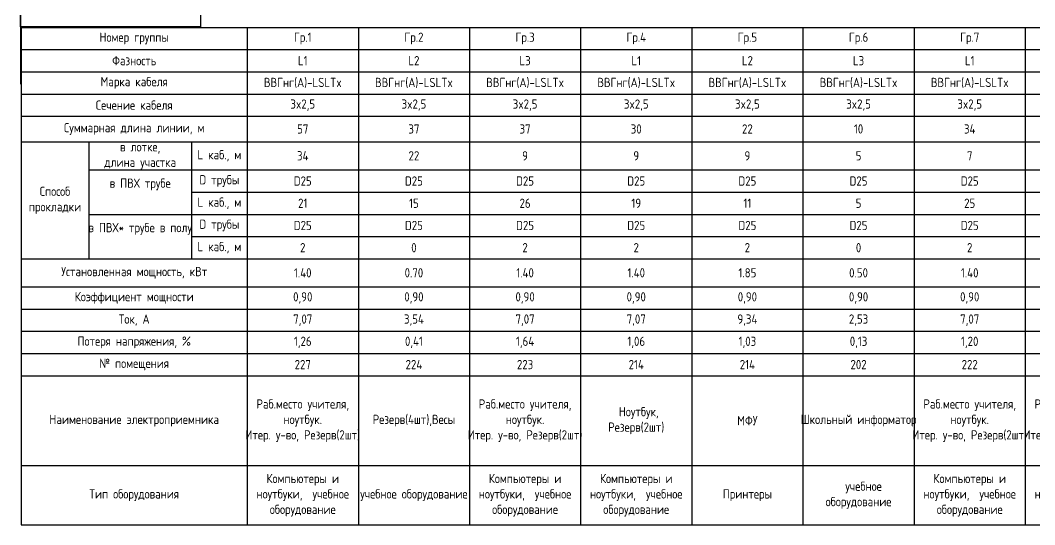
# Model space of a CAD drawing. Header units: millimetres. Extents: x -32 to 417638015, y -35 to 175284279.
# Drawn here: x 956932 to 984310, y 30872 to 44491 of the extents above; entities that cross this region are included whole.
import ezdxf

# ---------------------------------------------------------------- set-up
doc = ezdxf.new("R2010")
doc.units = ezdxf.units.MM
doc.layers.add('A-ANNO-NOTE', color=7, linetype='Continuous', lineweight=5)
doc.styles.add('Arial Narrow', font='GOST_Common.ttf', dxfattribs={"width": 0.9, "height": 2.5})
doc.styles.add('ISOCPEUR', font='isocpeur.ttf', dxfattribs={"width": 0.85, "height": 275})

# ---------------------------------------------------------------- blocks, each defined once
blk = doc.blocks.new('TSL_Пояснение для щита - TSL_Пояснение для щита-779833-ЩТ-1_1 _Р_ _')
blk.add_line((-75.05, 36.82), (-26.45, 36.82))
blk.add_line((-75.05, 36.82), (-26.45, 36.82))
blk.add_lwpolyline([(-75.05, 150), (-26.5, 150), (-26.5, 8.18), (-75.05, 8.18)], close=True)
at = {"layer": 'A-ANNO-NOTE', "lineweight": 30}
for p, q in [((-75, 130), (-26.41, 130)), ((-75, 100), (-26.41, 100)), ((-75, 70.67), (-26.41, 70.67))]:
    blk.add_line(p, q, dxfattribs=at)
at = {"insert": (-50.75, 16.14), "char_height": 2.5, "width": 48.595, "attachment_point": 5, "style": 'ISOCPEUR'}
blk.add_mtext('Условное обозначение', dxfattribs=at)
at = {"layer": 'A-ANNO-NOTE', "char_height": 2.5, "style": 'Arial Narrow'}
for s, insert, width, attachment_point in [('\\pxqc;Источник питания', (-50.7, 140), 48.5948, 5), ('\\fArial Narrow|b0|i0|c204|p34|; ', (-42.14, 141.21), 0.962, 1), ('\\pxqc;Аппарат на вводе \\P(выключатель автоматический или выключатель нагрузки): \\Pномер; тип; ток расцепителя или номинальный ток, А', (-51.01, 115), 49.2171, 5), ('\\fArial Narrow|b0|i0|c204|p34|; ', (-43.26, 124.54), 0.962, 1), ('\\fArial Narrow|b0|i0|c204|p34|; ', (-39.29, 124.54), 0.962, 1), ('\\fArial Narrow|b0|i0|c204|p34|; ', (-47.03, 120.38), 0.962, 1), ('\\fArial Narrow|b0|i0|c204|p34|; ', (-24.74, 120.38), 0.962, 1), ('\\fArial Narrow|b0|i0|c204|p34|; ', (-19.11, 120.38), 0.962, 1), ('\\fArial Narrow|b0|i0|c204|p34|; ', (-40.55, 116.21), 0.962, 1), ('\\fArial Narrow|b0|i0|c204|p34|; ', (-53.84, 112.04), 0.962, 1), ('\\fArial Narrow|b0|i0|c204|p34|; ', (-35.85, 112.04), 0.962, 1), ('\\fArial Narrow|b0|i0|c204|p34|; ', (-30.23, 112.04), 0.962, 1), ('\\fArial Narrow|b0|i0|c204|p34|; ', (-11.04, 112.04), 0.962, 1), ('\\pxqc;Аппарат на линии: \\P\\pq*;номер; тип; ток расцепителя,  А; фаза', (-51.01, 87.5), 49.2171, 5), ('\\fArial Narrow|b0|i0|c204|p34|; ', (-43.7, 92.88), 0.962, 1), ('\\fArial Narrow|b0|i0|c204|p34|; ', (-39.73, 92.88), 0.962, 1), ('\\fArial Narrow|b0|i0|c204|p34|; ', (-58.58, 88.71), 0.962, 1), ('\\fArial Narrow|b0|i0|c204|p34|; ', (-37.62, 88.71), 0.962, 1), ('\\fArial Narrow|b0|i0|c204|p34|; ', (-10.36, 88.71), 0.481, 1), ('\\fArial Narrow|b0|i0|c204|p34|; ', (-43.17, 72.88), 0.962, 1), ('\\fArial Narrow|b0|i0|c204|p34|; ', (-54.55, 68.71), 0.962, 1), ('\\fArial Narrow|b0|i0|c204|p34|; ', (-48.93, 68.71), 0.962, 1), ('\\fArial Narrow|b0|i0|c204|p34|; ', (-39.2, 68.71), 0.962, 1), ('Пускатель магнитный\\P(УЗО или другие аппараты):\\Pномер; тип; номинальный ток,  А', (-50.7, 57.23), 48.5948, 5), ('\\fArial Narrow|b0|i0|c204|p34|; ', (-29.55, 64.54), 0.962, 1), ('\\fArial Narrow|b0|i0|c204|p34|; ', (-40.12, 10.8), 0.962, 1), ('\\fArial Narrow|b0|i0|c204|p34|; ', (-40.32, 6.63), 0.962, 1), ('\\fArial Narrow|b0|i0|c204|p34|; ', (-38.21, -3.79), 0.962, 1), ('\\fArial Narrow|b0|i0|c204|p34|; ', (-35.76, -43.79), 0.962, 1)]:
    blk.add_mtext(s, dxfattribs=dict(at, insert=insert, width=width, attachment_point=attachment_point))
at = {"layer": 'A-ANNO-NOTE', "char_height": 2.5, "width": 0.962, "attachment_point": 1, "rotation": 90, "style": 'Arial Narrow'}
for insert in [(-31.63, 55.01), (-27.46, 42.11), (-59.96, 39.75), (-31.63, 29.87)]:
    blk.add_mtext('\\fArial Narrow|b0|i0|c204|p34|; ', dxfattribs=dict(at, insert=insert))
blk = doc.blocks.new('*T1225')
at = {"color": 0, "linetype": 'ByBlock', "lineweight": -2, "transparency": 16777216}
for p, q in [((0, 0), (38552, 0)), ((0, 0), (0, -13428)), ((6097, 0), (6097, -13428)), ((9097, 0), (9097, -13428)), ((12097, 0), (12097, -13428)), ((15097, 0), (15097, -13428)), ((18097, 0), (18097, -13428)), ((21097, 0), (21097, -13428)), ((24097, 0), (24097, -13428)), ((27097, 0), (27097, -13428)), ((30097, 0), (30097, -13428)), ((33097, 0), (33097, -13428)), ((36097, 0), (36097, -13428)), ((38552, 0), (38552, -13428)), ((0, -600), (38552, -600)), ((0, -1200), (38552, -1200)), ((0, -1800), (38552, -1800)), ((0, -2400), (38552, -2400)), ((0, -3087), (38552, -3087)), ((1822, -3087), (1822, -6249)), ((4597, -3087), (4597, -6249)), ((1822, -3849), (38552, -3849)), ((4597, -4449), (38552, -4449)), ((1822, -5049), (38552, -5049)), ((4597, -5649), (38552, -5649)), ((0, -6249), (38552, -6249)), ((0, -7005), (38552, -7005)), ((0, -7605), (38552, -7605)), ((0, -8205), (38552, -8205)), ((0, -8805), (38552, -8805)), ((0, -9405), (38552, -9405)), ((0, -11833), (38552, -11833)), ((0, -13428), (38552, -13428))]:
    blk.add_line(p, q, dxfattribs=at)
at = {"color": 0, "transparency": 16777216, "char_height": 250, "attachment_point": 5, "style": 'ISOCPEUR'}
for s, insert, width in [('{\\fISOCPEUR|b0|i0|c0;Номер группы', (3048, -300), 6076.6), ('Гр.1', (7597, -300), 2980), ('Гр.2', (10597, -300), 2980), ('Гр.3', (13597, -300), 2980), ('Гр.4', (16597, -300), 2980), ('Гр.5', (19597, -300), 2980), ('Гр.6', (22597, -300), 2980), ('Гр.7', (25597, -300), 2980), ('Гр.8', (28597, -300), 2980), ('Гр.9', (31597, -300), 2980), ('Гр.10', (34597, -300), 2980), ('{\\fISOCPEUR|b0|i0|c0;Фазность', (3048, -900), 6076.6), ('L1', (7597, -900), 2980), ('L2', (10597, -900), 2980), ('L3', (13597, -900), 2980), ('L1', (16597, -900), 2980), ('L2', (19597, -900), 2980), ('L3', (22597, -900), 2980), ('L1', (25597, -900), 2980), ('L2', (28597, -900), 2980), ('L3', (31597, -900), 2980), ('{\\fISOCPEUR|b0|i0|c0;Марка кабеля', (3048, -1500), 6076.6), ('ВВГнг(A)-LSLTx', (7597, -1500), 2980), ('ВВГнг(A)-LSLTx', (10597, -1500), 2980), ('ВВГнг(A)-LSLTx', (13597, -1500), 2980), ('{\\fISOCPEUR|b0|i0|c0;ВВГнг(A)-LSLTx', (16597, -1500), 2980), ('{\\fISOCPEUR|b0|i0|c0;ВВГнг(A)-LSLTx', (19597, -1500), 2980), ('{\\fISOCPEUR|b0|i0|c0;ВВГнг(A)-LSLTx', (22597, -1500), 2980), ('{\\fISOCPEUR|b0|i0|c0;ВВГнг(A)-LSLTx', (25597, -1500), 2980), ('{\\fISOCPEUR|b0|i0|c0;ВВГнг(A)-LSLTx', (28597, -1500), 2980), ('{\\fISOCPEUR|b0|i0|c0;ВВГнг(A)-LSLTx', (31597, -1500), 2980), ('{\\fISOCPEUR|b0|i0|c0;Сечение кабеля', (3048, -2100), 6076.6), ('3x2,5', (7597, -2100), 2980), ('3x2,5', (10597, -2100), 2980), ('3x2,5', (13597, -2100), 2980), ('3x2,5', (16597, -2100), 2980), ('3x2,5', (19597, -2100), 2980), ('3x2,5', (22597, -2100), 2980), ('3x2,5', (25597, -2100), 2980), ('3x2,5', (28597, -2100), 2980), ('3x2,5', (31597, -2100), 2980), ('{\\fISOCPEUR|b0|i0|c0;Суммарная длина линии, м', (3048, -2743), 6076.6), ('57', (7597, -2743), 2980), ('37', (10597, -2743), 2980), ('37', (13597, -2743), 2980), ('30', (16597, -2743), 2980), ('22', (19597, -2743), 2980), ('10', (22597, -2743), 2980), ('34', (25597, -2743), 2980), ('43', (28597, -2743), 2980), ('15', (31597, -2743), 2980), ('в лотке, \\Pдлина участка', (3209, -3468), 2755.56), ('L каб., м', (5347, -3468), 1479.52), ('34', (7597, -3468), 2980), ('22', (10597, -3468), 2980), ('9', (13597, -3468), 2980), ('9', (16597, -3468), 2980), ('9', (19597, -3468), 2980), ('5', (22597, -3468), 2980), ('7', (25597, -3468), 2980), ('16', (28597, -3468), 2980), ('11', (31597, -3468), 2980), ('в ПВХ трубе \\P  ', (3209, -4449), 2755.56), ('D трубы', (5347, -4149), 1479.52), ('D25 ', (7597, -4149), 2980), ('D25 ', (10597, -4149), 2980), ('D25 ', (13597, -4149), 2980), ('D25 ', (16597, -4149), 2980), ('D25 ', (19597, -4149), 2980), ('D25 ', (22597, -4149), 2980), ('D25 ', (25597, -4149), 2980), ('D25 ', (28597, -4149), 2980), ('D25 ', (31597, -4149), 2980), ('Способ прокладки', (911, -4668), 1801.52), ('L каб., м', (5347, -4749), 1479.52), ('21', (7597, -4749), 2980), ('15', (10597, -4749), 2980), ('26', (13597, -4749), 2980), ('19', (16597, -4749), 2980), ('11', (19597, -4749), 2980), ('5', (22597, -4749), 2980), ('25', (25597, -4749), 2980), ('25', (28597, -4749), 2980), ('4', (31597, -4749), 2980), ('D трубы', (5347, -5349), 1479.52), ('в ПВХ* трубе в полу \\P  ', (3209, -5649), 2755.56), ('D25 ', (7597, -5349), 2980), ('D25 ', (10597, -5349), 2980), ('D25 ', (13597, -5349), 2980), ('D25 ', (16597, -5349), 2980), ('D25 ', (19597, -5349), 2980), ('D25 ', (22597, -5349), 2980), ('D25 ', (25597, -5349), 2980), ('D25 ', (28597, -5349), 2980), ('D25 ', (31597, -5349), 2980), ('L каб., м', (5347, -5949), 1479.52), ('2', (7597, -5949), 2980), ('0', (10597, -5949), 2980), ('2', (13597, -5949), 2980), ('2', (16597, -5949), 2980), ('2', (19597, -5949), 2980), ('0', (22597, -5949), 2980), ('2', (25597, -5949), 2980), ('2', (28597, -5949), 2980), ('0', (31597, -5949), 2980), ('Установленная мощность, кВт', (3048, -6627), 6076.6), ('1.40', (7597, -6627), 2980), ('0.70', (10597, -6627), 2980), ('1.40', (13597, -6627), 2980), ('1.40', (16597, -6627), 2980), ('1.85', (19597, -6627), 2980), ('0.50', (22597, -6627), 2980), ('1.40', (25597, -6627), 2980), ('1.40', (28597, -6627), 2980), ('1.60', (31597, -6627), 2980), ('Коэффициент мощности', (3048, -7305), 6076.6), ('0,90', (7597, -7305), 2980), ('0,90', (10597, -7305), 2980), ('0,90', (13597, -7305), 2980), ('0,90', (16597, -7305), 2980), ('0,90', (19597, -7305), 2980), ('0,90', (22597, -7305), 2980), ('0,90', (25597, -7305), 2980), ('0,90', (28597, -7305), 2980), ('0,80', (31597, -7305), 2980), ('Ток, А', (3048, -7905), 6076.6), ('7,07', (7597, -7905), 2980), ('3,54', (10597, -7905), 2980), ('7,07', (13597, -7905), 2980), ('7,07', (16597, -7905), 2980), ('9,34', (19597, -7905), 2980), ('2,53', (22597, -7905), 2980), ('7,07', (25597, -7905), 2980), ('7,07', (28597, -7905), 2980), ('9,09', (31597, -7905), 2980), ('{\\fISOCPEUR|b0|i0|c0;Потеря напряжения, %', (3048, -8505), 6076.6), ('1,26', (7597, -8505), 2980), ('0,41', (10597, -8505), 2980), ('1,64', (13597, -8505), 2980), ('1,06', (16597, -8505), 2980), ('1,03', (19597, -8505), 2980), ('0,13', (22597, -8505), 2980), ('1,20', (25597, -8505), 2980), ('1,52', (28597, -8505), 2980), ('0,75', (31597, -8505), 2980), ('{\\fISOCPEUR|b0|i0|c0;№ помещения', (3048, -9105), 6076.6), ('227', (7597, -9105), 2980), ('224', (10597, -9105), 2980), ('223', (13597, -9105), 2980), ('214', (16597, -9105), 2980), ('214', (19597, -9105), 2980), ('202', (22597, -9105), 2980), ('222', (25597, -9105), 2980), ('221', (28597, -9105), 2980), ('212', (31597, -9105), 2980), ('Раб.место учителя, ноутбук.\\PИтер. у-во, Резерв(2шт)', (7597, -10619), 2980), ('Раб.место учителя, ноутбук.\\PИтер. у-во, Резерв(2шт)', (13597, -10619), 2980), ('Раб.место учителя, ноутбук.\\PИтер. у-во, Резерв(2шт)', (25597, -10619), 2980), ('Раб.место учителя, ноутбук.\\PИтер. у-во, Резерв(2шт)', (28597, -10619), 2980), (' Ноутбук,  \\PРезерв(2шт)', (16597, -10619), 2980), ('Наименование электроприемника', (3048, -10619), 6076.6), ('Резерв(4шт),Весы', (10597, -10619), 2980), ('МФУ', (19597, -10619), 2980), ('{\\W0.85;\\C256;Школьный информатор}', (22597, -10619), 2980), ('Электросушитель', (31597, -10619), 2980), ('Компьютеры и ноутбуки,  учебное оборудование', (7597, -12631), 2980), ('Компьютеры и ноутбуки,  учебное оборудование', (13597, -12631), 2980), ('Компьютеры и ноутбуки,  учебное оборудование', (16597, -12631), 2980), ('  учебное оборудование', (22597, -12631), 2980), ('Компьютеры и ноутбуки,  учебное оборудование', (25597, -12631), 2980), ('Компьютеры и ноутбуки,  учебное оборудование', (28597, -12631), 2980), ('Тип оборудования', (3048, -12631), 6076.6), ('учебное оборудование', (10597, -12631), 2980), ('Принтеры', (19597, -12631), 2980), ('Электросушители', (31597, -12631), 2980), ('Резерв', (34597, -12631), 2980)]:
    blk.add_mtext(s, dxfattribs=dict(at, insert=insert, width=width))

msp = doc.modelspace()

# ---------------------------------------------------------------- linework, layer by layer
at = {"color": 7}
msp.add_line((956943, 44153), (956943, 42768), dxfattribs=at)
msp.add_lwpolyline([(956943, 42768), (956943, 44768)])

# ---------------------------------------------------------------- block references
at = {"xscale": 100, "yscale": 100, "zscale": 100}
msp.add_blockref('TSL_Пояснение для щита - TSL_Пояснение для щита-779833-ЩТ-1_1 _Р_ _', (964447, 43498), dxfattribs=at)
msp.add_blockref('*T1225', (956959, 44300))

doc.saveas('drawing.dxf')
